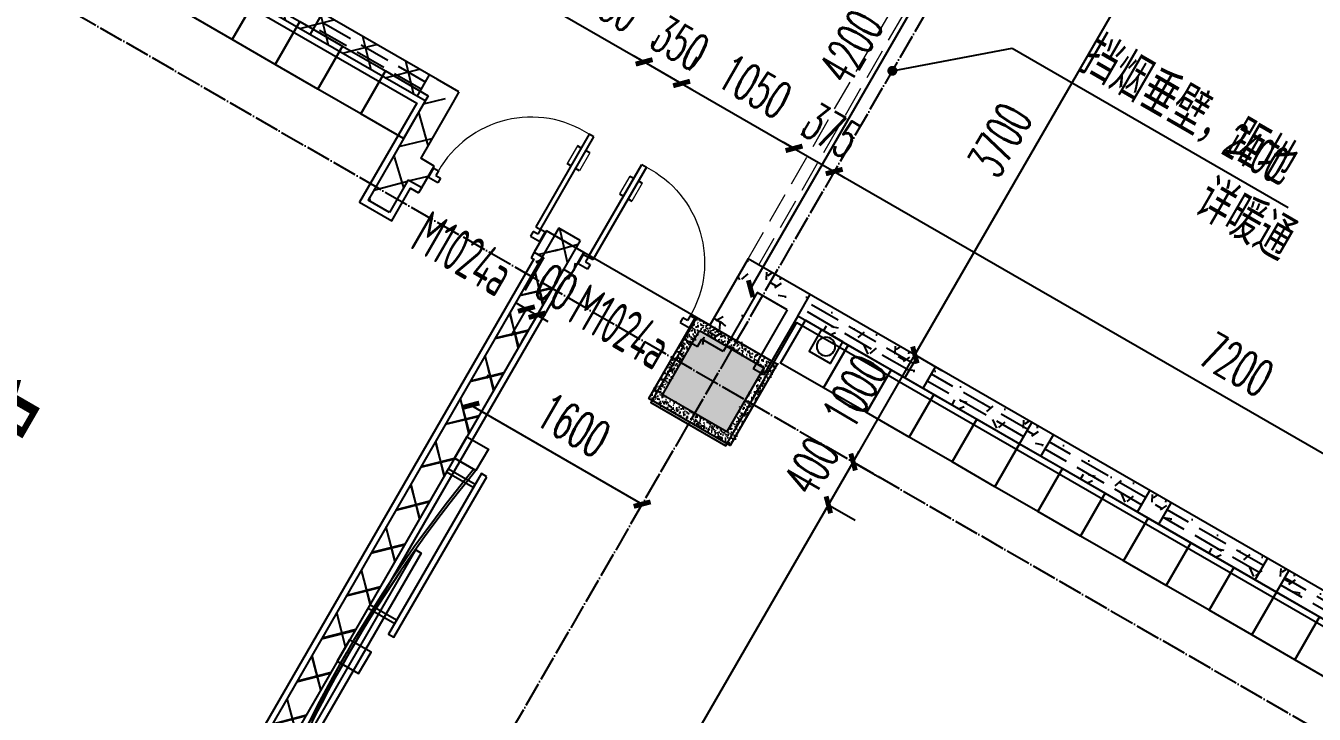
# Model space of a CAD drawing. Header units: millimetres. Extents: x 216654360 to 218309126, y 218099985 to 219647706.
# Drawn here: x 217938932 to 217949352, y 218939301 to 218944872 of the extents above; entities that cross this region are included whole.
import ezdxf

# ---------------------------------------------------------------- set-up
doc = ezdxf.new("R2010")
doc.units = ezdxf.units.MM
doc.header["$LTSCALE"] = 1000
for name, pattern in [('02-博雅楼平面图（V8）$0$DASH', [0.35, 0.25, -0.1]), ('DASH', [0.35, 0.25, -0.1]), ('DOTE', [2.4200000000000004, 2, -0.2, 0.02, -0.2])]:
    doc.linetypes.add(name, pattern=pattern)
doc.layers.add('02-博雅楼平面图（V8）$0$A-FLOR-OVHD', color=173, linetype='02-博雅楼平面图（V8）$0$DASH', lineweight=9)
for name, color, linetype in [('A-ANNO-DIMS', 3, 'Continuous'), ('A-ANNO-DOTE', 1, 'DOTE'), ('A-ANNO-TTLB', 7, 'Continuous'), ('A-ANNO-TXT', 7, 'Continuous'), ('A-COLU-CONC', 2, 'Continuous'), ('A-FLOR', 91, 'Continuous'), ('A-FLOR-SPCL', 245, 'Continuous'), ('A-FURN', 45, 'Continuous'), ('A-WALL', 2, 'Continuous'), ('A-WIND', 161, 'Continuous'), ('DIM_LEAD', 3, 'Continuous'), ('P-RAIN-VPIP', 193, 'Continuous'), ('PUB_HATCH', 8, 'Continuous'), ('PUB_TEXT', 7, 'Continuous'), ('WINDOW', 4, 'Continuous'), ('WINDOW_TEXT', 7, 'Continuous'), ('现状植物', 3, 'Continuous')]:
    doc.layers.add(name, color=color, linetype=linetype)
doc.layers.add('DIM_MODI', color=6, linetype='Continuous', plot=False)
doc.styles.add('_TCH_DIM', font='JZFZ_ENA', dxfattribs={"width": 0.7, "bigfont": 'JZFZ_CNB'})
doc.styles.add('_TCH_DIM_T3', font='SIMPLEX.shx', dxfattribs={"width": 0.5647058823529413, "bigfont": 'GBCBIG.shx'})
doc.styles.add('_TCH_WINDOW', font='GBENOR', dxfattribs={"width": 0.8, "bigfont": 'GBCBIG'})
doc.styles.add('A_DIM', font='SIMPLEX', dxfattribs={"width": 0.7, "bigfont": 'HZ'})
doc.dimstyles.new('_TCH_ARCH&&100', dxfattribs={"dimtxt": 297.5, "dimasz": 100, "dimexe": 250, "dimexo": 300, "dimgap": 126.25, "dimtad": 1, "dimdec": 0, "dimzin": 0, "dimdsep": 46, "dimtxsty": '_TCH_DIM_T3', "dimblk": 'ARCHTICK', "dimcen": 0.09, "dimclrt": 7, "dimazin": 2, "dimtfac": 1, "dimtdec": 0, "dimtix": 1, "dimtmove": 2, "dimatfit": 3, "dimfxl": 100, "dimtolj": 1, "dimtzin": 0, "dimarcsym": 0})
pattern_1 = [(0, (354, -366), (600, 1200), [0, -1200]), (0, (-348, -528), (600, 1200), [0, -1200]), (0, (42, -540), (600, 1200), [0, -1200]), (0, (468, -186), (600, 1200), [0, -1200]), (0, (-30, -600), (600, 1200), [0, -1200]), (0, (588, 570), (600, 1200), [0, -1200]), (0, (222, 474), (600, 1200), [0, -1200]), (0, (413.9999999999999, 324), (600, 1200), [0, -1200]), (0, (-564, 300), (600, 1200), [0, -1200]), (0, (24, 246), (600, 1200), [0, -1200]), (0, (-204, -60), (600, 1200), [0, -1200]), (0, (-192, -509.9999999999999), (600, 1200), [0, -1200]), (0, (258, -558), (600, 1200), [0, -1200]), (0, (588, -30), (600, 1200), [0, -1200]), (0, (-534, -216), (600, 1200), [0, -1200]), (0, (-432, -12), (600, 1200), [0, -1200]), (0, (36, -96), (600, 1200), [0, -1200]), (0, (-132, -270), (600, 1200), [0, -1200]), (0, (-228, 126), (600, 1200), [0, -1200]), (0, (-78, 576), (600, 1200), [0, -1200]), (0, (-486.0000000000001, -468), (600, 1200), [0, -1200]), (0, (174, 330), (600, 1200), [0, -1200]), (0, (-384, 348), (600, 1200), [0, -1200]), (0, (-480, 504), (600, 1200), [0, -1200]), (130.601294, (514.285716, 194.285712), (-2999.999966861969, 3600.000015739533), [52.683108, -22074.222]), (18.4349488, (428.571432, 217.142856), (2999.999988936139, 1199.999991146445), [54.21048, -7535.2558]), (90, (428.571432, 165.714288), (600.0000000000001, 1200), [51.428568, -2348.5713]), (161.565051, (480, 148.571424), (-3000.000015105215, 1199.999910544823), [54.21048, -7535.2558]), (53.1301023, (480, 148.571424), (600.0000011342403, 1199.99999943288), [57.14286, -5942.856999999999]), (135, (525.714288, -462.85704), (-600.0000725322863, 1199.999918790402), [48.48732, -3345.6252]), (45, (457.142856, -462.85704), (599.9999961647541, 1199.999995157935), [48.48732, -3345.6252]), (135, (491.428572, -497.1428400000001), (-600.0000725322863, 1199.999918790402), [48.48732, -3345.6252]), (45, (491.428572, -497.1428400000001), (599.9999961647541, 1199.999995157935), [48.48732, -3345.6252]), (116.565051, (-51.42852, 342.857148), (-0.0001043859734650709, 2399.999934707041), [63.887652, -1277.753]), (180, (-79.99991999999999, 399.999996), (-599.9999999999998, 1200), [68.571432, -1131.4285]), (63.43494880000001, (-177.1428, 342.857148), (5.432290706153253e-06, 2399.999988372672), [63.887652, -1277.753]), (116.565051, (-148.5714, 285.714288), (-0.0001043859734650709, 2399.999934707041), [63.887652, -1277.753]), (0, (-148.5714, 285.714288), (600, 1200), [68.571432, -1131.4285]), (63.43494880000001, (-79.99991999999999, 285.714288), (5.432290706153253e-06, 2399.999988372672), [63.887652, -1277.753]), (107.102728, (399.999996, -62.85708000000001), (-1799.999931184909, 6000.000009680287), [77.72269200000001, -32565.805]), (143.972626, (377.142852, 11.428572), (-11399.99985547618, 8399.999990492668), [77.72269200000001, -16244.04]), (180, (314.285712, 57.14286), (-599.9999999999998, 1200), [74.285712, -1125.7142]), (36.02737329999999, (177.14286, 11.428572), (11399.99991575318, 8399.99990944439), [77.72269200000001, -16244.04]), (71.5650511, (154.285716, -57.14279999999999), (1800.000009240657, 5999.99998966958), [72.280632, -7517.185600000001]), (107.102728, (177.14286, -131.42856), (-1799.999931184909, 6000.000009680287), [77.72269200000001, -32565.805]), (143.972626, (240, -177.1428), (-11399.99985547618, 8399.999990492668), [77.72269200000001, -16244.04]), (0, (240, -177.1428), (600, 1200), [74.285712, -1125.7142]), (36.02737329999999, (314.285712, -177.1428), (11399.99991575318, 8399.99990944439), [77.72269200000001, -16244.04]), (71.5650511, (377.142852, -131.42856), (1800.000009240657, 5999.99998966958), [72.280632, -7517.185600000001]), (150.255118, (411.428568, 497.142852), (-1800.000004260273, 1199.999985130039), [46.07004, -9628.639200000001]), (90, (371.428572, 474.28572), (600.0000000000001, 1200), [45.714288, -2354.2855]), (29.7448813, (371.428572, 474.28572), (1800.000001060037, 1199.999994395642), [46.07004, -9628.639200000001]), (116.565051, (131.428572, -354.28572), (-0.0001043859734650709, 2399.999934707041), [63.887652, -1277.753]), (168.690067, (102.857148, -297.1428), (-5400.000004006199, 1199.999969888218), [58.274508, -12179.371]), (41.18592510000001, (0, -325.7142), (14999.99990911732, 13199.99988457684), [60.743688, -25451.604]), (90, (0, -382.85712), (600.0000000000001, 1200), [57.14286, -2342.857]), (138.814074, (45.714288, -422.85708), (-14999.99973338043, 13200.0000840726), [60.743688, -25451.604]), (16.6992442, (45.714288, -422.85708), (19799.99985103278, 5999.99993715613), [59.6589, -24997.075]), (60.9453959, (102.857148, -405.71424), (599.9999984077513, 1199.99998938541), [58.83217200000001, -24650.679]), (109.983106, (-371.42856, 148.571424), (-3000.000011299861, 8399.999977770043), [66.88400399999998, -28024.39499999999]), (155.556045, (-394.28568, 211.428576), (-7800.000029732115, 3599.999925205931), [69.045972, -28930.263]), (24.4439547, (-519.99996, 211.428576), (7800.000003890955, 3599.999982684802), [69.045972, -28930.263]), (70.01689340000001, (-542.85708, 148.571424), (3000.000009044286, 8399.999979161448), [66.88400399999999, -28024.395]), (109.983106, (-519.99996, 85.71428399999999), (-3000.000011299861, 8399.999977770043), [66.88400399999998, -28024.39499999999]), (160.016893, (-457.14276, 62.85714), (-3000.000001763259, 1199.999945333349), [66.88400399999999, -13978.755]), (19.9831065, (-457.14276, 62.85714), (2999.999983528817, 1199.999998096056), [66.88400399999999, -13978.755]), (70.01689340000001, (-394.28568, 85.71428399999999), (3000.000009044286, 8399.999979161448), [66.88400399999999, -28024.395]), (122.005383, (74.285712, 39.999996), (-600.0000805229399, 1199.999938741572), [53.908464, -11266.868]), (18.4349488, (-5.71428, 68.571432), (2999.999988936139, 1199.999991146445), [54.21048, -7535.2558]), (90, (-5.71428, 17.142852), (600.0000000000001, 1200), [51.428568, -2348.5713]), (161.565051, (45.714288, 0), (-3000.000015105215, 1199.999910544823), [54.21048, -7535.2558]), (54.46232220000002, (45.714288, 0), (4199.999993914518, 5999.999991012131), [49.15614, -20596.423]), (116.565051, (-274.28568, -251.42856), (-0.0001043859734650709, 2399.999934707041), [63.887652, -1277.753]), (180, (-302.85708, -194.28564), (-599.9999999999998, 1200), [62.85714, -1137.1428]), (59.0362434, (-399.99996, -251.42856), (600.000001953063, 1199.999994175555), [66.63945599999998, -13927.644]), (120.963756, (-365.71428, -308.57136), (-600.0000819959288, 1199.999944893199), [66.639456, -13927.644]), (0, (-365.71428, -308.57136), (600, 1200), [62.85714, -1137.1428]), (63.43494880000001, (-302.85708, -308.57136), (5.432290706153253e-06, 2399.999988372672), [63.887652, -1277.753])]
pattern_2 = [(45, (200, 0), (-200.0002033111466, 200.0002033111467), []), (135, (200, 0), (-200.0002033111467, -200.0002033111466), [])]

# ---------------------------------------------------------------- blocks, each defined once
blk = doc.blocks.new('A$C5EDE6A0B')
at = {"layer": 'A-FURN', "color": 251}
for points in [[(0, -400.0000000036089), (0, 0), (400, 0), (399.9999999990687, -400.0000000037398)], [(399.9999999990687, -400.0000000038563), (399.9999999990687, -2.328306436538696e-10), (799.9999999990687, -2.473825588822365e-10), (799.9999999990687, -400.0000000039727)], [(799.9999999990687, -400.0000000039727), (799.9999999990396, -4.656612873077393e-10), (1199.99999999904, -4.802132025361061e-10), (1199.999999999069, -400.0000000042055)], [(1199.999999999069, -400.0000000043219), (1199.999999999069, -6.984919309616089e-10), (1599.999999999069, -7.130438461899757e-10), (1599.99999999904, -400.0000000044092)], [(1599.99999999904, -400.0000000045402), (1599.99999999904, -9.313225746154785e-10), (1999.99999999904, -9.458744898438454e-10), (1999.999999999069, -400.0000000046712)], [(1999.999999999069, -400.0000000046712), (1999.99999999904, -1.178705133497715e-09), (2399.999999999069, -1.178705133497715e-09), (2399.999999998137, -400.000000004904)], [(2399.999999998108, -400.0000000050059), (2399.999999998108, -1.396983861923218e-09), (2799.999999998137, -1.411535777151585e-09), (2799.999999998137, -400.0000000051223)], [(2799.999999998137, -400.0000000052532), (2799.999999998137, -1.644366420805454e-09), (3199.999999998137, -1.658918336033821e-09), (3199.999999998137, -400.0000000053551)], [(3199.999999998137, -400.0000000053551), (3199.999999998108, -1.862645149230957e-09), (3599.999999998137, -1.877197064459324e-09), (3599.999999997206, -400.0000000056025)], [(3599.999999997206, -400.0000000057189), (3599.999999997206, -2.110027708113194e-09), (3999.999999997206, -2.110027708113194e-09), (3999.999999997206, -400.0000000058353)], [(3999.999999997206, -400.0000000058353), (3999.999999997177, -2.342858351767063e-09), (4399.999999997206, -2.342858351767063e-09), (4399.999999997206, -400.0000000060681)], [(4399.999999997206, -400.0000000061846), (4399.999999997206, -2.561137080192566e-09), (4799.999999997206, -2.575688995420933e-09), (4799.999999997206, -400.0000000062864)]]:
    blk.add_lwpolyline(points, close=True, dxfattribs=at)
blk = doc.blocks.new('$DorLib2D$00000009')
for p, q in [((0.4128784780300046, 0.9052619659617922), (0.4128784780300046, 0.08070055595349494)), ((0.4541065485304194, 0.9052619659617922), (0.4128784780300046, 0.9052619659617922)), ((0.4541065485304194, 0.08070055595349494), (0.4541065485304194, 0.9052619659617922)), ((0.4128784780300046, 0.7821568824082695), (0.3780038555081039, 0.7821568824082694)), ((0.4889811710523202, 0.7821568824082694), (0.4541065485304194, 0.7821568824082695)), ((0.4128784780300046, 0.6235084014994399), (0.3780038555081039, 0.6235084014994398)), ((0.4889811710523202, 0.6235084014994398), (0.4541065485304194, 0.6235084014994399)), ((-0.4941390729791224, 0.08070055595349494), (-0.4529110024787076, 0.08070055595349494)), ((-0.4941390729791224, -0.001755585047334795), (-0.4941390729791224, 0.08070055595349494)), ((-0.4529110024787076, 0.08070055595349494), (-0.4529110024787076, 0.03947248545308008)), ((-0.4529110024787076, 0.03947248545308008), (-0.4116829319782927, 0.03947248545308008)), ((-0.4116829319782927, 0.03947248545308008), (-0.4116829319782927, -0.001755585047334795)), ((0.4128784780300046, 0.08070055595349494), (0.4541065485304194, 0.08070055595349494)), ((0.4541065485304194, 0.03947248545308008), (0.4128784780300046, 0.03947248545308008)), ((0.4128784780300046, 0.03947248545308008), (0.4128784780300046, -0.001755585047334795)), ((0.4953346190308343, 0.08070055595349494), (0.4541065485304194, 0.08070055595349494)), ((0.4541065485304194, 0.08070055595349494), (0.4541065485304194, 0.03947248545308008)), ((0.4953346190308343, -0.001755585047334795), (0.4953346190308343, 0.08070055595349494)), ((-0.4941390729791224, -0.001755585047334795), (-0.4941390729791224, -0.001755585047334795)), ((-0.4116829319782927, -0.001755585047334795), (-0.4941390729791224, -0.001755585047334795)), ((0.4128784780300046, -0.001755585047334795), (0.4953346190308343, -0.001755585047334795)), ((0.4953346190308343, -0.001755585047334795), (0.4953346190308343, -0.001755585047334795))]:
    blk.add_line(p, q)
at = {"lineweight": 13}
for p, q in [((0.3780038555081039, 0.7821568824082694), (0.3780038555081039, 0.6235084014994398)), ((0.4889811710523202, 0.7821568824082694), (0.4889811710523202, 0.6235084014994398))]:
    blk.add_line(p, q, dxfattribs=at)
blk.add_arc((0.3716497624938499, 0.08173193500353383), 0.8245614100082972, 87.13397114007623, 180.0716668053313, dxfattribs=at)
blk = doc.blocks.new('67890-')
at = {"layer": 'PUB_HATCH'}
h = blk.add_hatch(dxfattribs=at)
h.set_pattern_fill('加气混凝土', color=256, scale=100, style=0)
h.set_pattern_definition(pattern_1)
h.paths.add_polyline_path([(4939246.550413745, -191135.9127564212), (4939046.550413893, -190935.9127563135), (4939046.550413889, -191555.9127568196), (4939113.217080903, -191655.9127568458), (4939246.550413783, -191655.9127568336)])
h = blk.add_hatch(dxfattribs=at)
h.set_pattern_fill('加气混凝土', color=256, scale=100, style=0)
h.set_pattern_definition(pattern_1)
h.paths.add_polyline_path([(4939576.550412893, -191069.2460897249), (4939576.550412943, -190935.9127563788), (4939046.550413893, -190935.9127563135), (4939246.550413745, -191135.9127564212), (4939526.550412912, -191135.9127564212)])
h = blk.add_hatch(dxfattribs=at)
h.set_pattern_fill('加气混凝土', color=256, scale=100, style=0)
h.set_pattern_definition(pattern_1)
h.paths.add_polyline_path([(4946246.550412989, -191069.2460896131), (4946246.550412943, -190935.9127563792), (4939576.550412943, -190935.9127563788), (4939576.550412892, -191069.246089725), (4939626.550412824, -191135.9127563749), (4946196.550413071, -191135.9127563753)])
h = blk.add_hatch(dxfattribs=at)
h.set_pattern_fill('多孔材料', color=256, scale=100, style=0)
h.set_pattern_definition(pattern_2)
h.paths.add_polyline_path([(4937796.550413036, -191755.9127568843), (4937596.55041304, -191555.9127568196), (4937596.550412925, -198595.9127562081), (4937796.550412925, -198595.9127562097)])
h = blk.add_hatch(dxfattribs=at)
h.set_pattern_fill('加气混凝土', color=256, scale=100, style=0)
h.set_pattern_definition(pattern_1)
h.paths.add_polyline_path([(4937796.550413036, -191755.9127568843), (4937871.550413361, -191755.9127568483), (4937871.550413361, -191555.9127568203), (4937596.55041304, -191555.9127568196)])
h = blk.add_hatch(dxfattribs=at)
h.set_pattern_fill('加气混凝土', color=256, scale=100, style=0)
h.set_pattern_definition(pattern_1)
h.paths.add_polyline_path([(4939046.550413889, -191555.9127568196), (4938921.550413361, -191555.9127568203), (4938921.55041336, -191755.9127568483), (4939046.550415039, -191755.9127568843), (4939113.217080903, -191655.9127568458)])
h = blk.add_hatch(dxfattribs=at)
h.set_pattern_fill('加气混凝土', color=256, scale=100, style=0)
h.set_pattern_definition(pattern_1)
h.paths.add_polyline_path([(4939113.217080903, -191655.9127568458), (4939046.550415039, -191755.9127568843), (4939046.550413783, -191685.9127568336), (4939246.550413783, -191685.9127568336), (4939246.550413783, -191655.9127568336)])
at = {"layer": 'A-FURN', "color": 251}
blk.add_line((4937796.65419766, -193520.049067658), (4937996.654194442, -193520.0885831096), dxfattribs=at)
for points in [[(4937796.65419766, -193520.049067658), (4937796.693713081, -193320.0490717104), (4937996.693709209, -193320.0885871324), (4937996.654193786, -193520.088583109)], [(4938096.654191745, -193520.1083406116), (4938046.65419278, -193520.0984618606), (4938046.357827862, -195020.0984326726), (4938096.357826768, -195020.1083114534)], [(4938046.634435457, -193620.0984597597), (4938046.628508062, -193650.0984591146), (4937796.628512614, -193650.0490647925), (4937796.634439978, -193620.0490654972)], [(4937895.903405503, -194320.0489934004), (4937945.903405503, -194320.0489934004), (4937945.903405503, -196320.0489934004), (4937895.903405503, -196320.0489934004)], [(4938046.377585604, -194920.0984346244), (4938046.383512818, -194890.0984352696), (4937796.383517371, -194890.0490411859), (4937796.377590126, -194920.0490404816)], [(4937796.318770506, -195217.7543741374), (4937796.279255205, -195417.7543700847), (4937996.279251332, -195417.7938853875), (4937996.318766632, -195217.7938894103)]]:
    blk.add_lwpolyline(points, close=True, dxfattribs=at)
for radius, start, end in [(10897.37174121828, 170.4811375720541, 189.4962217498478), (10877.37174121828, 170.463492984633, 189.5138664436423)]:
    blk.add_arc((4948723.703251525, -195322.2080362383), radius, start, end, dxfattribs=at)
at = {"layer": 'A-WALL'}
for p, q in [((4939046.550413893, -190935.9127563135), (4939046.550413889, -191555.9127568196)), ((4939576.550412943, -190935.9127563788), (4939046.550413893, -190935.9127563135)), ((4946246.550412943, -190935.9127563792), (4939576.550412943, -190935.9127563788)), ((4939246.550413745, -191135.9127564212), (4939246.550413783, -191655.9127568336)), ((4939526.550412912, -191135.9127564212), (4939246.550413745, -191135.9127564212)), ((4939526.550412912, -191135.9127564212), (4939526.550412941, -191685.9127568335)), ((4939626.550412824, -191135.9127563749), (4939626.550412941, -191685.9127568336)), ((4946196.550413071, -191135.9127563753), (4939626.550412824, -191135.9127563749)), ((4937596.55041304, -191555.9127568196), (4937596.550412925, -198595.9127562081)), ((4937871.550413361, -191555.9127568203), (4937596.55041304, -191555.9127568196)), ((4937871.550413361, -191755.9127568483), (4937871.550413361, -191555.9127568203)), ((4939046.550413889, -191555.9127568196), (4938921.550413361, -191555.9127568203)), ((4938921.550413361, -191555.9127568203), (4938921.55041336, -191755.9127568483)), ((4939046.550415039, -191755.9127568843), (4939046.550413783, -191685.9127568336)), ((4939246.550413783, -191685.9127568336), (4939046.550413783, -191685.9127568336)), ((4939246.550413783, -191655.9127568336), (4939246.550413783, -191685.9127568336)), ((4939626.550412941, -191685.9127568336), (4939526.550412941, -191685.9127568335)), ((4937796.550413036, -191755.9127568843), (4937796.550412925, -198595.9127562097)), ((4937796.550413036, -191755.9127568843), (4937871.550413361, -191755.9127568483)), ((4938921.55041336, -191755.9127568483), (4939046.550415039, -191755.9127568843))]:
    blk.add_line(p, q, dxfattribs=at)
at = {"layer": 'A-WALL', "color": 6}
for p, q in [((4938921.55041336, -191555.9127561376), (4938921.55041336, -191605.9127561376)), ((4937871.550359415, -191805.9127561399), (4937871.55041336, -191755.9127561376))]:
    blk.add_line(p, q, dxfattribs=at)
for points in [[(4938921.55041336, -191805.9127561376), (4938946.550412941, -191805.9127561376), (4938946.550412941, -192335.9127563439), (4939646.550412941, -192335.9127563439), (4939646.550412941, -191585.9127563439), (4939646.550171295, -191185.9127563788), (4946146.55014109, -191185.9127563788), (4946146.55014109, -192335.9127563439), (4946846.550412941, -192335.9127563439), (4946846.550412941, -191585.9127563439)], [(4937871.550359415, -191805.9127561399), (4937846.550251092, -191805.9127291672), (4937846.542795889, -198545.9127562103), (4938946.55041294, -198545.9127562103), (4938946.55041294, -198135.8541625923), (4939646.550412941, -198135.8541625923), (4939646.550412934, -198595.9127563583)]]:
    blk.add_lwpolyline(points, dxfattribs=at)
at = {"layer": 'A-WIND', "linetype": 'DASH'}
for p, q in [((4939626.550412944, -191135.9127563788), (4939626.550412944, -190935.9127563788)), ((4940626.550412944, -191002.5794230455), (4939626.550412944, -191002.5794230454)), ((4940626.550412944, -191135.9127563788), (4940626.550412944, -190935.9127563788)), ((4940796.550141091, -191135.9127563788, 1500), (4940796.550141091, -190935.9127563788, 1500)), ((4941696.550141091, -191002.5794230456, 1500), (4940796.550141091, -191002.5794230455, 1500)), ((4941696.550141091, -191135.9127563789, 1500), (4941696.550141091, -190935.9127563789, 1500)), ((4941896.550412909, -191135.9127563789), (4941896.550412909, -190935.9127563789)), ((4942796.550412909, -191002.5794230456), (4941896.550412909, -191002.5794230456)), ((4942796.550412909, -191135.912756379), (4942796.550412909, -190935.912756379)), ((4942996.550141187, -191135.912756379, 1500), (4942996.550141187, -190935.912756379, 1500)), ((4943896.550141187, -191002.5794230457, 1500), (4942996.550141187, -191002.5794230456, 1500)), ((4943896.550141187, -191135.912756379, 1500), (4943896.550141187, -190935.912756379, 1500)), ((4944096.550141091, -191135.912756379), (4944096.550141091, -190935.912756379)), ((4944996.550141091, -191002.5794230457), (4944096.550141091, -191002.5794230457)), ((4940626.550412944, -191069.2460897122), (4939626.550412944, -191069.2460897121)), ((4941696.550141091, -191069.2460897123, 1500), (4940796.550141091, -191069.2460897122, 1500)), ((4942796.550412909, -191069.2460897123), (4941896.550412909, -191069.2460897123)), ((4943896.550141187, -191069.2460897124, 1500), (4942996.550141187, -191069.2460897123, 1500)), ((4944996.550141091, -191069.2460897124), (4944096.550141091, -191069.2460897124))]:
    blk.add_line(p, q, dxfattribs=at)
at = {"layer": 'WINDOW'}
blk.add_line((4938921.550413353, -191555.9127568336), (4937871.550413353, -191555.9127568336), dxfattribs=at)
at = {"linetype": 'Continuous', "rotation": 180}
for p in [(4944496.550413059, -191535.9127551657), (4946096.550412873, -191535.9127551655)]:
    blk.add_blockref('A$C5EDE6A0B', p, dxfattribs=at)
at = {"layer": 'WINDOW'}
ref = blk.add_blockref('$DorLib2D$00000009', (4938396.550413353, -191655.9127568336), dxfattribs=dict(at, xscale=1050, yscale=-1050, zscale=200, rotation=180))
ref.add_attrib('A', 'M1024a', (4938020.883746687, -192102.5798565255), dxfattribs={"layer": 'WINDOW_TEXT', "height": 350, "style": '_TCH_WINDOW', "width": 0.6400000000000001})
blk = doc.blocks.new('erhyu')
at = {"layer": 'PUB_HATCH'}
h = blk.add_hatch(dxfattribs=at)
h.set_pattern_fill('多孔材料', color=256, scale=100, style=0)
h.set_pattern_definition(pattern_2)
h.paths.add_polyline_path([(4946063.217079561, -191035.5933836226), (4945996.55041303, -190935.5933836129), (4940046.550412101, -190935.5933836256), (4940046.55041215, -191095.5933835957), (4940096.550412068, -191135.5933836288), (4945996.550412822, -191135.5933836291)])
h = blk.add_hatch(dxfattribs=at)
h.set_pattern_fill('多孔材料', color=256, scale=100, style=0)
h.set_pattern_definition(pattern_2)
h.paths.add_polyline_path([(4946063.217079561, -191035.5933836226), (4945996.550412822, -191135.5933836291), (4945996.550412834, -191655.9127568558), (4946129.883746098, -191655.9127568434), (4946196.550412802, -191555.9127568016), (4946196.550412833, -191035.5933836258)])
h = blk.add_hatch(dxfattribs=at)
h.set_pattern_fill('多孔材料', color=256, scale=100, style=0)
h.set_pattern_definition(pattern_2)
h.paths.add_polyline_path([(4947446.550412925, -191485.9126465606), (4947446.550336466, -191555.9127568017), (4947513.216893197, -191655.9127934136), (4947646.550226416, -191655.9128665663), (4947646.550412925, -191485.9128659824)])
h = blk.add_hatch(dxfattribs=at)
h.set_pattern_fill('多孔材料', color=256, scale=100, style=0)
h.set_pattern_definition(pattern_2)
h.paths.add_polyline_path([(4946196.550412658, -191755.9127568729), (4946321.550412903, -191755.912756828), (4946321.550412903, -191555.9127568741), (4946196.550412802, -191555.9127568016), (4946129.883746098, -191655.9127568435)])
h = blk.add_hatch(dxfattribs=at)
h.set_pattern_fill('多孔材料', color=256, scale=100, style=0)
h.set_pattern_definition(pattern_2)
h.paths.add_polyline_path([(4947446.550336466, -191555.9127568017), (4947371.550412903, -191555.9127568741), (4947371.550412903, -191755.912756828), (4947446.55011671, -191755.9127568729), (4947513.216893197, -191655.9127934137)])
h = blk.add_hatch(dxfattribs=at)
h.set_pattern_fill('多孔材料', color=256, scale=100, style=0)
h.set_pattern_definition(pattern_2)
h.paths.add_polyline_path([(4946129.883746098, -191655.9127568434), (4945996.550412834, -191655.9127568556), (4945996.550412834, -192060.9127563676), (4946196.550412834, -192060.9127563676), (4946196.550412658, -191755.9127568729)])
h = blk.add_hatch(dxfattribs=at)
h.set_pattern_fill('多孔材料', color=256, scale=100, style=0)
h.set_pattern_definition(pattern_2)
h.paths.add_polyline_path([(4947513.216893197, -191655.9127934136), (4947446.55011671, -191755.9127568729), (4947446.542612337, -198596.0312852499), (4947646.542612337, -198596.031504672), (4947646.550226416, -191655.9128665665)])
at = {"layer": 'A-WALL'}
for p, q in [((4945996.55041303, -190935.5933836129), (4940046.550412101, -190935.5933836256)), ((4945996.550412833, -190935.9127564223), (4945996.55041303, -190935.5933836129)), ((4946196.550412833, -190935.9127564223), (4945996.550412833, -190935.9127564223)), ((4946196.550412833, -190935.9127564223), (4946196.550412833, -191035.5933836258)), ((4946196.550412833, -191035.5933836258), (4946196.550412802, -191555.9127568016)), ((4945996.550412822, -191135.5933836291), (4940096.550412068, -191135.5933836288)), ((4945996.550412822, -191135.5933836291), (4945996.550412834, -191655.9127568558)), ((4947446.550412925, -191485.9126465606), (4947446.550336466, -191555.9127568017)), ((4947646.550412925, -191485.9128659824), (4947446.550412925, -191485.9126465606)), ((4947646.550412925, -191485.9128659824), (4947646.550226416, -191655.9128665663)), ((4946321.550412903, -191555.9127568741), (4946196.550412802, -191555.9127568016)), ((4946321.550412903, -191755.912756828), (4946321.550412903, -191555.9127568741)), ((4947446.550336466, -191555.9127568017), (4947371.550412903, -191555.9127568741)), ((4947371.550412903, -191555.9127568741), (4947371.550412903, -191755.912756828)), ((4945996.550412834, -191655.9127568556), (4945996.550412834, -192060.9127563676)), ((4947646.550226416, -191655.9128665665), (4947646.542612337, -198596.031504672)), ((4946196.550412658, -191755.9127568729), (4946321.550412903, -191755.912756828)), ((4946196.550412658, -191755.9127568729), (4946196.550412834, -192060.9127563676)), ((4947371.550412903, -191755.912756828), (4947446.55011671, -191755.9127568729)), ((4947446.55011671, -191755.9127568729), (4947446.542612337, -198596.0312852499)), ((4946196.550412834, -192060.9127563676), (4945996.550412834, -192060.9127563676))]:
    blk.add_line(p, q, dxfattribs=at)
at = {"layer": 'A-WALL', "color": 6}
for p, q in [((4946321.55041293, -191755.9127568688), (4946321.55041293, -191805.9127569935)), ((4947371.550412909, -191755.9127569979), (4947371.550358964, -191805.9127571225))]:
    blk.add_line(p, q, dxfattribs=at)
for points in [[(4940146.550412119, -191185.5933836231), (4940146.550412619, -191185.5933836231), (4940146.550412619, -191185.5933836251), (4945946.55041282, -191185.5933836277), (4945946.550412821, -192110.9127563678), (4946246.550412839, -192110.9127563676), (4946246.550412789, -191805.912756997), (4946321.550412968, -191805.912756997)], [(4947371.550358985, -191805.9127569969), (4947396.550251088, -191805.9127839694), (4947396.542795748, -198546.0313949597), (4946246.550412927, -198546.0313949608)]]:
    blk.add_lwpolyline(points, dxfattribs=at)
at = {"layer": 'A-WIND', "linetype": 'DASH'}
for p, q in [((4944921.550412928, -191135.5933836258, 1500), (4944921.550412928, -190935.5933836258, 1500)), ((4945921.550412928, -191002.2600502925, 1500), (4944921.550412928, -191002.2600502924, 1500)), ((4945921.550412928, -191135.5933836258, 1500), (4945921.550412928, -190935.5933836258, 1500)), ((4945921.550412928, -191068.9267169592, 1500), (4944921.550412928, -191068.9267169591, 1500))]:
    blk.add_line(p, q, dxfattribs=at)
at = {"linetype": 'Continuous', "rotation": 180}
for p in [(4945596.550412833, -191485.9127568838), (4945996.550412833, -191485.9127568838)]:
    blk.add_blockref('A$C5EDE6A0B', p, dxfattribs=at)
at = {"layer": 'WINDOW'}
ref = blk.add_blockref('$DorLib2D$00000009', (4946846.550412943, -191655.9127568556), dxfattribs=dict(at, xscale=-1050, yscale=-1050, zscale=200, rotation=180))
ref.add_attrib('A', 'M1024a', (4946470.883746278, -192226.3403879295), dxfattribs={"layer": 'WINDOW_TEXT', "height": 350, "style": '_TCH_WINDOW', "width": 0.6400000000000001})
at = {"layer": 'A-ANNO-TXT', "linetype": 'Continuous', "style": 'A_DIM', "width": 0.7}
blk.add_text('办公培训用房', height=1000, dxfattribs=at).set_placement((4940626.177075195, -195830.9127529929))
blk = doc.blocks.new('123attt')
h = blk.add_hatch(color=2)
h.dxf.hatch_style = 1
h.paths.add_polyline_path([(6528856.650242668, 260781.6907820057), (6529456.650242668, 260781.6907820057), (6529456.650242668, 260181.6907820409), (6528856.650242668, 260181.6907820409)])
at = {"layer": 'A-WALL'}
blk.add_lwpolyline([(6528856.650242668, 260781.6907820057), (6529456.650242668, 260781.6907820057), (6529456.650242668, 260181.6907820409), (6528856.650242668, 260181.6907820409)], close=True, dxfattribs=at)
blk = doc.blocks.new('2929sk')
at = {"layer": 'A-COLU-CONC'}
h = blk.add_hatch(dxfattribs=at)
h.set_pattern_fill('混凝土', scale=10, angle=90)
h.set_pattern_definition([(140, (6502386.07597335, 175688.3338082992), (6.275213498259515, 71.72601826007535), [7.5, -82.5]), (85, (6502386.07597335, 175688.3338082992), (-75.21921337000119, -13.8751333613), [6, -66]), (190.4514, (6502386.59890735, 175694.3109762992), (-68.94395420609534, 57.85093817140216), [6.374018999999989, -70.11421119999981]), (136.1842, (6502366.07597335, 175688.3338082992), (16.55190143290181, 106.7241048625644), [11.24999999999998, -123.7499999999998]), (186.6356, (6502367.45530405, 175697.2274827992), (-97.41178709004417, 93.46627055487033), [9.56102879999995, -105.1712999999996]), (81.18420000000006, (6502366.07597335, 175688.3338082992), (-97.41186009253246, 93.46619451336272), [9, -99]), (111, (6502371.07597335, 175698.3338082992), (40.26188906653389, 59.69070521184616), [7.499999999999988, -82.49999999999982]), (55.99999999999998, (6502371.07597335, 175698.3338082992), (-72.5150045046853, 24.33153319215818), [6, -66]), (161.4514, (6502374.431133949, 175703.3080315992), (-32.25304967099523, 84.02226285814899), [6.374018999999988, -70.1142111999998]), (127.5, (6502386.07597335, 175688.3338082992), (-33.28938538313115, 1.215985531729069), [0, -65.19999999999999, 0, -67, 0, -66.25]), (97.49999999999993, (6502386.07597335, 175688.3338082992), (-39.44117118823602, 26.30695374421486), [0, -38.2, 0, -63.7, 0, -25.25]), (57.49999999999999, (6502386.07597335, 175666.0338082992), (2.255487173437979, 53.3822436172409), [0, -25, 0, -78, 0, -103.5]), (47.5, (6502386.07597335, 175656.0338082992), (-10.01049823323177, 58.31861693423862), [0, -32.49999999999989, 0, -51.79999999999989, 0, -73.49999999999979])])
h.paths.add_polyline_path([(-40488.41502098367, -86952.76195850916), (-40108.41111469176, -86952.76195850916), (-40108.41111469176, -86872.76195850916), (-40408.41502098367, -86872.76195850916), (-40408.41502098367, -86572.76195832115), (-40488.41502098367, -86572.76195832115)])
h.paths.add_polyline_path([(-40108.41111469176, -86952.76195850916), (-39728.41111472622, -86952.76195850916), (-39728.41111472622, -86572.76195832115), (-39808.41111472622, -86572.76195832115), (-39808.41111472622, -86872.76195850916), (-40108.41111469176, -86872.76195850916)])
h.paths.add_polyline_path([(-39808.41111472622, -86572.76195832115), (-39728.41111472622, -86572.76195832115), (-39728.41111472622, -86192.76195850817), (-40108.41111469176, -86192.76195850817), (-40108.41111469176, -86272.76195850817), (-39808.41111472622, -86272.76195850817)])
h.paths.add_polyline_path([(-40488.41502098367, -86572.76195832115), (-40408.41502098367, -86572.76195832115), (-40408.41502098367, -86272.76195850817), (-40108.41111469176, -86272.76195850817), (-40108.41111469176, -86192.76195850817), (-40488.41502098367, -86192.76195850817)])
at = {"layer": 'A-ANNO-DOTE', "ltscale": 0.1}
for p, q in [((-40108.41759934928, -98506.28522877552), (-40108.41759934928, -79972.7619583212)), ((-16719.25256192591, -86572.76195832115), (-75808.41759934928, -86572.76195832127))]:
    blk.add_line(p, q, dxfattribs=at)
at = {"layer": 'A-COLU-CONC', "color": 7}
for points in [[(-39728.41111472622, -86952.76195850916), (-40488.41502098367, -86952.76195850916), (-40488.41502098367, -86192.76195850817), (-39728.41111472622, -86192.76195850817)], [(-39808.41111472622, -86872.76195850916), (-40408.41502098367, -86872.76195850916), (-40408.41502098367, -86272.76195850817), (-39808.41111472622, -86272.76195850817)]]:
    blk.add_lwpolyline(points, close=True, dxfattribs=at)
at = {"layer": 'A-WALL', "color": 6, "rotation": 180}
blk.add_blockref('123attt', (6489048.239127941, 173908.9288235325), dxfattribs=at)
blk = doc.blocks.new('A$C31C83305')
at = {"layer": 'DIM_MODI'}
blk.add_lwpolyline([(100, 100), (100, -100), (-100, -100), (-100, 100)], close=True, dxfattribs=at)
at = {"layer": 'P-RAIN-VPIP'}
blk.add_circle((0, 4.592425496802574e-15), 75, dxfattribs=at)
blk = doc.blocks.new('p0422')
at = {"layer": 'A-ANNO-TTLB', "xscale": -1, "rotation": 180}
blk.add_blockref('A$C31C83305', (6087595.864020031, 34092.05235784165), dxfattribs=at)
blk = doc.blocks.new('_ArchTick')
at = {"color": 0, "linetype": 'ByBlock', "const_width": 0.4}
blk.add_lwpolyline([(-0.5, -0.5), (0.5, 0.5)], dxfattribs=at)
blk = doc.blocks.new('*D600')
at = {"layer": 'A-ANNO-DIMS', "color": 0, "lineweight": -2, "transparency": 16777216}
for p, q in [((6079745.849351643, 27031.68156121266), (6079745.850527418, 28095.41565952147)), ((6084320.911277239, 27031.67650426734), (6084320.912453014, 28095.41060257616)), ((6079745.850251086, 27845.41565952163), (6084320.912176683, 27845.41060257631))]:
    blk.add_line(p, q, dxfattribs=at)
at = {"layer": 'Defpoints', "color": 0, "transparency": 16777216}
for p in [(6084320.912176683, 27845.41060257631), (6079745.849020044, 26731.68156121284), (6084320.910945641, 26731.67650426753)]:
    blk.add_point(p, dxfattribs=at)
at = {"layer": 'A-ANNO-DIMS', "color": 0, "lineweight": -2, "transparency": 16777216, "xscale": 100, "yscale": 100, "zscale": 100}
for p, rotation in [((6079745.850251086, 27845.41565952163), 179.9999366693548), ((6084320.912176683, 27845.41060257631), 359.9999366693548)]:
    blk.add_blockref('_ArchTick', p, dxfattribs=dict(at, rotation=rotation))
at = {"layer": 'A-ANNO-DIMS', "color": 7, "transparency": 16777216, "insert": (6082033.38151785, 28120.4131310488), "char_height": 297.5, "attachment_point": 5, "rotation": 359.9999366693548, "style": '_TCH_DIM_T3'}
blk.add_mtext('\\A1;4575', dxfattribs=at)
blk = doc.blocks.new('*D305')
at = {"layer": 'A-ANNO-DIMS', "color": 0, "lineweight": -2, "transparency": 16777216}
for p, q in [((6088253.155443171, 34391.64101949951), (6088253.155443171, 38091.64101952986)), ((6088269.655579047, 38091.64101952986), (6088503.155443171, 38091.64101952986)), ((6088269.655579047, 34391.64101949951), (6088503.155443171, 34391.64101949951))]:
    blk.add_line(p, q, dxfattribs=at)
at = {"layer": 'Defpoints', "color": 0, "transparency": 16777216}
for p in [(6087969.655579047, 38091.64101952986), (6088253.155443171, 38091.64101952986), (6087969.655579047, 34391.64101949951)]:
    blk.add_point(p, dxfattribs=at)
at = {"layer": 'A-ANNO-DIMS', "color": 0, "lineweight": -2, "transparency": 16777216, "xscale": 100, "yscale": 100, "zscale": 100}
for p, rotation in [((6088253.155443171, 38091.64101952986), 90), ((6088253.155443171, 34391.64101949951), 270)]:
    blk.add_blockref('_ArchTick', p, dxfattribs=dict(at, rotation=rotation))
at = {"layer": 'A-ANNO-DIMS', "color": 7, "transparency": 16777216, "insert": (6087978.155443171, 36241.64101951567), "char_height": 297.5, "attachment_point": 5, "rotation": 90, "style": '_TCH_DIM_T3'}
blk.add_mtext('\\A1;3700', dxfattribs=at)
blk = doc.blocks.new('*D306')
at = {"layer": 'A-ANNO-DIMS', "color": 0, "lineweight": -2, "transparency": 16777216}
for p, q in [((6088253.155443171, 33391.64101953135), (6088253.155443171, 34391.64101949951)), ((6088269.655579047, 34391.64101949951), (6088503.155443171, 34391.64101949951)), ((6088269.655579047, 33391.64101953135), (6088503.155443171, 33391.64101953135))]:
    blk.add_line(p, q, dxfattribs=at)
at = {"layer": 'Defpoints', "color": 0, "transparency": 16777216}
for p in [(6087969.655579047, 34391.64101949951), (6088253.155443171, 34391.64101949951), (6087969.655579047, 33391.64101953135)]:
    blk.add_point(p, dxfattribs=at)
at = {"layer": 'A-ANNO-DIMS', "color": 0, "lineweight": -2, "transparency": 16777216, "xscale": 100, "yscale": 100, "zscale": 100}
for p, rotation in [((6088253.155443171, 34391.64101949951), 90), ((6088253.155443171, 33391.64101953135), 270)]:
    blk.add_blockref('_ArchTick', p, dxfattribs=dict(at, rotation=rotation))
at = {"layer": 'A-ANNO-DIMS', "color": 7, "transparency": 16777216, "insert": (6087978.155443171, 33891.64101951641), "char_height": 297.5, "attachment_point": 5, "rotation": 90, "style": '_TCH_DIM_T3'}
blk.add_mtext('\\A1;1000', dxfattribs=at)
blk = doc.blocks.new('*D307')
at = {"layer": 'A-ANNO-DIMS', "color": 0, "lineweight": -2, "transparency": 16777216}
for p, q in [((6088253.155443171, 33391.64101953135), (6088253.155443171, 33491.64101953135)), ((6088253.155443171, 32991.64101953307), (6088253.155443171, 33391.64101953135)), ((6088269.655579047, 33391.64101953135), (6088503.155443171, 33391.64101953135)), ((6088253.155443171, 32991.64101953307), (6088253.155443171, 32891.64101953307)), ((6088269.655579047, 32991.64101953307), (6088503.155443171, 32991.64101953307))]:
    blk.add_line(p, q, dxfattribs=at)
at = {"layer": 'Defpoints', "color": 0, "transparency": 16777216}
for p in [(6087969.655579047, 33391.64101953135), (6088253.155443171, 33391.64101953135), (6087969.655579047, 32991.64101953307)]:
    blk.add_point(p, dxfattribs=at)
at = {"layer": 'A-ANNO-DIMS', "color": 0, "lineweight": -2, "transparency": 16777216, "xscale": 100, "yscale": 100, "zscale": 100}
for p, rotation in [((6088253.155443171, 33391.64101953135), 270), ((6088253.155443171, 32991.64101953307), 90)]:
    blk.add_blockref('_ArchTick', p, dxfattribs=dict(at, rotation=rotation))
at = {"layer": 'A-ANNO-DIMS', "color": 7, "transparency": 16777216, "insert": (6087978.155443171, 33191.64101953319), "char_height": 297.5, "attachment_point": 5, "rotation": 90, "style": '_TCH_DIM_T3'}
blk.add_mtext('\\A1;400', dxfattribs=at)
blk = doc.blocks.new('*D308')
at = {"layer": 'A-ANNO-DIMS', "color": 0, "lineweight": -2, "transparency": 16777216}
for p, q in [((6088253.155443171, 27191.6996132847), (6088253.155443171, 32991.64101953307)), ((6088269.655579047, 32991.64101953307), (6088503.155443171, 32991.64101953307)), ((6088269.655579047, 27191.6996132847), (6088503.155443171, 27191.6996132847))]:
    blk.add_line(p, q, dxfattribs=at)
at = {"layer": 'Defpoints', "color": 0, "transparency": 16777216}
for p in [(6087969.655579047, 32991.64101953307), (6088253.155443171, 32991.64101953307), (6087969.655579047, 27191.6996132847)]:
    blk.add_point(p, dxfattribs=at)
at = {"layer": 'A-ANNO-DIMS', "color": 0, "lineweight": -2, "transparency": 16777216, "xscale": 100, "yscale": 100, "zscale": 100}
for p, rotation in [((6088253.155443171, 32991.64101953307), 90), ((6088253.155443171, 27191.6996132847), 270)]:
    blk.add_blockref('_ArchTick', p, dxfattribs=dict(at, rotation=rotation))
at = {"layer": 'A-ANNO-DIMS', "color": 7, "transparency": 16777216, "insert": (6087978.155443171, 30091.67031640987), "char_height": 297.5, "attachment_point": 5, "rotation": 90, "style": '_TCH_DIM_T3'}
blk.add_mtext('\\A1;5800', dxfattribs=at)
blk = doc.blocks.new('*D319')
at = {"layer": 'A-ANNO-DIMS', "color": 0, "lineweight": -2, "transparency": 16777216}
for p, q in [((6084120.844556886, 35474.14101954784), (6084120.844556886, 35601)), ((6085170.844556847, 35474.14101954784), (6085170.844556847, 35601)), ((6084120.844556886, 35351), (6085170.844556847, 35351))]:
    blk.add_line(p, q, dxfattribs=at)
at = {"layer": 'Defpoints', "color": 0, "transparency": 16777216}
for p in [(6085170.844556847, 35351), (6084120.844556886, 35174.14101954784), (6085170.844556847, 35174.14101954784)]:
    blk.add_point(p, dxfattribs=at)
at = {"layer": 'A-ANNO-DIMS', "color": 0, "lineweight": -2, "transparency": 16777216, "xscale": 100, "yscale": 100, "zscale": 100, "rotation": 180}
blk.add_blockref('_ArchTick', (6084120.844556886, 35351), dxfattribs=at)
at = {"layer": 'A-ANNO-DIMS', "color": 0, "lineweight": -2, "transparency": 16777216, "xscale": 100, "yscale": 100, "zscale": 100}
blk.add_blockref('_ArchTick', (6085170.844556847, 35351), dxfattribs=at)
at = {"layer": 'A-ANNO-DIMS', "color": 7, "transparency": 16777216, "insert": (6084645.844556866, 35626), "char_height": 297.5, "attachment_point": 5, "style": '_TCH_DIM_T3'}
blk.add_mtext('\\A1;1050', dxfattribs=at)
blk = doc.blocks.new('*D320')
at = {"layer": 'A-ANNO-DIMS', "color": 0, "lineweight": -2, "transparency": 16777216}
for p, q in [((6085170.844556847, 35474.14101954784), (6085170.844556847, 35601)), ((6085520.844557267, 35474.14101954784), (6085520.844557267, 35601)), ((6085170.844556847, 35351), (6085070.844556847, 35351)), ((6085170.844556847, 35351), (6085520.844557267, 35351)), ((6085520.844557267, 35351), (6085620.844557267, 35351))]:
    blk.add_line(p, q, dxfattribs=at)
at = {"layer": 'Defpoints', "color": 0, "transparency": 16777216}
for p in [(6085520.844557267, 35351), (6085170.844556847, 35174.14101954784), (6085520.844557267, 35174.14101954784)]:
    blk.add_point(p, dxfattribs=at)
at = {"layer": 'A-ANNO-DIMS', "color": 0, "lineweight": -2, "transparency": 16777216, "xscale": 100, "yscale": 100, "zscale": 100}
blk.add_blockref('_ArchTick', (6085170.844556847, 35351), dxfattribs=at)
at = {"layer": 'A-ANNO-DIMS', "color": 0, "lineweight": -2, "transparency": 16777216, "xscale": 100, "yscale": 100, "zscale": 100, "rotation": 180}
blk.add_blockref('_ArchTick', (6085520.844557267, 35351), dxfattribs=at)
at = {"layer": 'A-ANNO-DIMS', "color": 7, "transparency": 16777216, "insert": (6085345.844557056, 35626), "char_height": 297.5, "attachment_point": 5, "style": '_TCH_DIM_T3'}
blk.add_mtext('\\A1;350', dxfattribs=at)
blk = doc.blocks.new('*D321')
at = {"layer": 'A-ANNO-DIMS', "color": 0, "lineweight": -2, "transparency": 16777216}
for p, q in [((6085520.844557267, 35474.14101954784), (6085520.844557267, 35601)), ((6086570.844557266, 35474.14101954784), (6086570.844557266, 35601)), ((6085520.844557267, 35351), (6086570.844557266, 35351))]:
    blk.add_line(p, q, dxfattribs=at)
at = {"layer": 'Defpoints', "color": 0, "transparency": 16777216}
for p in [(6086570.844557266, 35351), (6085520.844557267, 35174.14101954784), (6086570.844557266, 35174.14101954784)]:
    blk.add_point(p, dxfattribs=at)
at = {"layer": 'A-ANNO-DIMS', "color": 0, "lineweight": -2, "transparency": 16777216, "xscale": 100, "yscale": 100, "zscale": 100, "rotation": 180}
blk.add_blockref('_ArchTick', (6085520.844557267, 35351), dxfattribs=at)
at = {"layer": 'A-ANNO-DIMS', "color": 0, "lineweight": -2, "transparency": 16777216, "xscale": 100, "yscale": 100, "zscale": 100}
blk.add_blockref('_ArchTick', (6086570.844557266, 35351), dxfattribs=at)
at = {"layer": 'A-ANNO-DIMS', "color": 7, "transparency": 16777216, "insert": (6086045.844557267, 35626), "char_height": 297.5, "attachment_point": 5, "style": '_TCH_DIM_T3'}
blk.add_mtext('\\A1;1050', dxfattribs=at)
blk = doc.blocks.new('*D322')
at = {"layer": 'A-ANNO-DIMS', "color": 0, "lineweight": -2, "transparency": 16777216}
for p, q in [((6086570.844557266, 35474.14101954784), (6086570.844557266, 35601)), ((6086945.844556829, 35474.14101954784), (6086945.844556829, 35601)), ((6086570.844557266, 35351), (6086470.844557266, 35351)), ((6086570.844557266, 35351), (6086945.844556829, 35351)), ((6086945.844556829, 35351), (6087045.844556829, 35351))]:
    blk.add_line(p, q, dxfattribs=at)
at = {"layer": 'Defpoints', "color": 0, "transparency": 16777216}
for p in [(6086945.844556829, 35351), (6086570.844557266, 35174.14101954784), (6086945.844556829, 35174.14101954784)]:
    blk.add_point(p, dxfattribs=at)
at = {"layer": 'A-ANNO-DIMS', "color": 0, "lineweight": -2, "transparency": 16777216, "xscale": 100, "yscale": 100, "zscale": 100}
blk.add_blockref('_ArchTick', (6086570.844557266, 35351), dxfattribs=at)
at = {"layer": 'A-ANNO-DIMS', "color": 0, "lineweight": -2, "transparency": 16777216, "xscale": 100, "yscale": 100, "zscale": 100, "rotation": 180}
blk.add_blockref('_ArchTick', (6086945.844556829, 35351), dxfattribs=at)
at = {"layer": 'A-ANNO-DIMS', "color": 7, "transparency": 16777216, "insert": (6086758.344557047, 35626), "char_height": 297.5, "attachment_point": 5, "style": '_TCH_DIM_T3'}
blk.add_mtext('\\A1;375', dxfattribs=at)
blk = doc.blocks.new('*D323')
at = {"layer": 'A-ANNO-DIMS', "color": 0, "lineweight": -2, "transparency": 16777216}
for p, q in [((6086945.844556829, 35474.14101954784), (6086945.844556829, 35601)), ((6094145.844556829, 35474.14101954783), (6094145.844556829, 35601)), ((6086945.844556829, 35351), (6094145.844556829, 35351))]:
    blk.add_line(p, q, dxfattribs=at)
at = {"layer": 'Defpoints', "color": 0, "transparency": 16777216}
for p in [(6094145.844556829, 35351), (6086945.844556829, 35174.14101954784), (6094145.844556829, 35174.14101954783)]:
    blk.add_point(p, dxfattribs=at)
at = {"layer": 'A-ANNO-DIMS', "color": 0, "lineweight": -2, "transparency": 16777216, "xscale": 100, "yscale": 100, "zscale": 100, "rotation": 180}
blk.add_blockref('_ArchTick', (6086945.844556829, 35351), dxfattribs=at)
at = {"layer": 'A-ANNO-DIMS', "color": 0, "lineweight": -2, "transparency": 16777216, "xscale": 100, "yscale": 100, "zscale": 100}
blk.add_blockref('_ArchTick', (6094145.844556829, 35351), dxfattribs=at)
at = {"layer": 'A-ANNO-DIMS', "color": 7, "transparency": 16777216, "insert": (6090545.844556829, 35626), "char_height": 297.5, "attachment_point": 5, "style": '_TCH_DIM_T3'}
blk.add_mtext('\\A1;7200', dxfattribs=at)
blk = doc.blocks.new('*D530')
at = {"layer": 'A-ANNO-DIMS', "color": 0, "lineweight": -2, "transparency": 16777216}
for p, q in [((6085345.844556291, 33142.85558485001), (6085245.844556291, 33142.85558485001)), ((6085345.844556291, 33147.20036841696), (6085345.844556291, 32892.85558485001)), ((6085345.844556291, 33142.85558485001), (6085445.844556317, 33142.85558485001)), ((6085445.844556317, 33147.20036841696), (6085445.844556317, 32892.85558485001)), ((6085445.844556317, 33142.85558485001), (6085545.844556317, 33142.85558485001))]:
    blk.add_line(p, q, dxfattribs=at)
at = {"layer": 'Defpoints', "color": 0, "transparency": 16777216}
for p in [(6085345.844556291, 33447.20036841696), (6085445.844556317, 33447.20036841696), (6085445.844556317, 33142.85558485001)]:
    blk.add_point(p, dxfattribs=at)
at = {"layer": 'A-ANNO-DIMS', "color": 0, "lineweight": -2, "transparency": 16777216, "xscale": 100, "yscale": 100, "zscale": 100}
blk.add_blockref('_ArchTick', (6085345.844556291, 33142.85558485001), dxfattribs=at)
at = {"layer": 'A-ANNO-DIMS', "color": 0, "lineweight": -2, "transparency": 16777216, "xscale": 100, "yscale": 100, "zscale": 100, "rotation": 180}
blk.add_blockref('_ArchTick', (6085445.844556317, 33142.85558485001), dxfattribs=at)
at = {"layer": 'A-ANNO-DIMS', "color": 7, "transparency": 16777216, "insert": (6085395.844556304, 33417.85558485001), "char_height": 297.5, "attachment_point": 5, "style": '_TCH_DIM_T3'}
blk.add_mtext('\\A1;100', dxfattribs=at)
blk = doc.blocks.new('*D534')
at = {"layer": 'A-ANNO-DIMS', "color": 0, "lineweight": -2, "transparency": 16777216}
for p, q in [((6085345.844556841, 32527.00221147985), (6085345.844556841, 32493.78733042761)), ((6086945.844556829, 32527.00221147985), (6086945.844556829, 32493.78733042761)), ((6085345.844556841, 32243.78733042761), (6086945.844556829, 32243.78733042761))]:
    blk.add_line(p, q, dxfattribs=at)
at = {"layer": 'Defpoints', "color": 0, "transparency": 16777216}
for p in [(6085345.844556841, 32227.00221147985), (6086945.844556829, 32243.78733042761), (6086945.844556829, 32227.00221147985)]:
    blk.add_point(p, dxfattribs=at)
at = {"layer": 'A-ANNO-DIMS', "color": 0, "lineweight": -2, "transparency": 16777216, "xscale": 100, "yscale": 100, "zscale": 100, "rotation": 180}
blk.add_blockref('_ArchTick', (6085345.844556841, 32243.78733042761), dxfattribs=at)
at = {"layer": 'A-ANNO-DIMS', "color": 0, "lineweight": -2, "transparency": 16777216, "xscale": 100, "yscale": 100, "zscale": 100}
blk.add_blockref('_ArchTick', (6086945.844556829, 32243.78733042761), dxfattribs=at)
at = {"layer": 'A-ANNO-DIMS', "color": 7, "transparency": 16777216, "insert": (6086145.844556835, 32518.78733042761), "char_height": 297.5, "attachment_point": 5, "style": '_TCH_DIM_T3'}
blk.add_mtext('\\A1;1600', dxfattribs=at)
blk = doc.blocks.new('*D548')
at = {"layer": 'A-ANNO-DIMS', "color": 0, "lineweight": -2, "transparency": 16777216}
for p, q in [((6086834.430881715, 34191.96039227973), (6086834.430881715, 38391.72945586478)), ((6087032.147441386, 38391.72945586478), (6087084.430881715, 38391.72945586478)), ((6087032.147441386, 34191.96039227973), (6087084.430881715, 34191.96039227973))]:
    blk.add_line(p, q, dxfattribs=at)
at = {"layer": 'Defpoints', "color": 0, "transparency": 16777216}
for p in [(6086732.147441386, 38391.72945586478), (6086834.430881715, 38391.72945586478), (6086732.147441386, 34191.96039227973)]:
    blk.add_point(p, dxfattribs=at)
at = {"layer": 'A-ANNO-DIMS', "color": 0, "lineweight": -2, "transparency": 16777216, "xscale": 100, "yscale": 100, "zscale": 100}
for p, rotation in [((6086834.430881715, 38391.72945586478), 90), ((6086834.430881715, 34191.96039227973), 270)]:
    blk.add_blockref('_ArchTick', p, dxfattribs=dict(at, rotation=rotation))
at = {"layer": 'A-ANNO-DIMS', "color": 7, "transparency": 16777216, "insert": (6086559.430881715, 36291.84492407324), "char_height": 297.5, "attachment_point": 5, "rotation": 90, "style": '_TCH_DIM_T3'}
blk.add_mtext('\\A1;4200', dxfattribs=at)
blk = doc.blocks.new('div111')
at = {"layer": 'A-ANNO-DIMS'}
dim = blk.add_aligned_dim(p1=(6079745.849020044, 26731.68156121284), p2=(6084320.910945641, 26731.67650426753), distance=1113.734098309462, dimstyle='_TCH_ARCH&&100', dxfattribs=at)
dim.commit()
dim.dimension.update_dxf_attribs({"geometry": '*D600', "text_midpoint": (6082033.38151785, 28120.4131310488)})
blk = doc.blocks.new('A$C04836B57')
at = {"layer": '02-博雅楼平面图（V8）$0$A-FLOR-OVHD'}
for p, q in [((-79183.2620187467, -25091.01492965946), (-79183.2620187467, -21371.01492959142)), ((-79083.2620187467, -25091.01492965946), (-79083.2620187467, -21371.01492959142))]:
    blk.add_line(p, q, dxfattribs=at)
at = {"layer": 'DIM_LEAD'}
for p, q in [((-78933.25564652495, -23191.00945883438), (-78184.10821130406, -22547.92133574029)), ((-78184.10821130406, -22547.92133574029), (-75609.04408084136, -22547.92133574029))]:
    blk.add_line(p, q, dxfattribs=at)
at = {"layer": 'DIM_LEAD', "const_width": 40}
blk.add_lwpolyline([(-78948.4311479209, -23204.03651365817, 1), (-78918.080145129, -23177.98240401059, 1)], format="xyb", close=True, dxfattribs=at)
at = {"color": 2}
for name, p in [('erhyu', (-5028079.81243252, 165844.8978267413)), ('67890-', (-5018229.812432531, 165844.8978267193))]:
    blk.add_blockref(name, p, dxfattribs=at)
blk.add_blockref('p0422', (-6165879.138555308, -59483.0675593635))
at = {"layer": 'A-FLOR'}
blk.add_blockref('div111', (-6165879.106576437, -59482.65594915766), dxfattribs=at)
at = {"layer": 'A-FLOR-SPCL', "rotation": 180}
blk.add_blockref('2929sk', (-119041.6796189575, -112663.7768879475), dxfattribs=at)
at = {"layer": 'PUB_TEXT', "color": 7, "style": '_TCH_DIM'}
for s, height, width, p in [('挡烟垂壁，距地', 357.4468085106383, 0.8, (-77640.51216594782, -22442.92133574029)), ('2400', 297.5, 0.5647058823529412, (-76306.04408084136, -22442.92133574029)), ('详暖通', 357.4468085106383, 0.8, (-76265.10791062843, -22980.58091020837))]:
    blk.add_text(s, height=height, dxfattribs=dict(at, width=width)).set_placement(p)
at = {"layer": 'A-ANNO-DIMS'}
for p1, p2, distance, picture, middle in [((-79146.95913505089, -25290.69555687794), (-79146.95913505089, -21090.92649329288), -102.28344032913446, '*D548', (-79319.67569472175, -23190.81102508443)), ((-80533.26202014647, -26035.4555807407), (-80433.2620201204, -26035.4555807407), -304.34478356695035, '*D530', (-80483.26202013344, -26064.80036430765)), ((-80533.26201959606, -27255.65373767781), (-78933.26201960817, -27255.65373767781), 16.785118947762385, '*D534', (-79733.26201960258, -26963.86861873005))]:
    dim = blk.add_aligned_dim(p1=p1, p2=p2, distance=distance, dimstyle='_TCH_ARCH&&100', dxfattribs=at)
    dim.commit()
    dim.dimension.update_dxf_attribs({"geometry": picture, "text_midpoint": middle, "insert": (-6165879.106576437, -59482.65594915766)})
at = {"layer": 'A-ANNO-DIMS', "color": 3}
for p1, p2, distance, picture, middle in [((-77909.45099738985, -25091.01492965815), (-77909.45099738985, -21391.0149296278), -283.49986412376165, '*D305', (-77900.95113326609, -23241.01492964199)), ((-81758.26201955136, -24308.51492960982), (-80708.26201959047, -24308.51492960982), 176.85898045216163, '*D319', (-81233.26201957092, -23856.65594915766)), ((-80708.26201959047, -24308.51492960982), (-80358.26201917045, -24308.51492960982), 176.85898045216163, '*D320', (-80533.26201938093, -23856.65594915766)), ((-80358.26201917045, -24308.51492960982), (-79308.26201917138, -24308.51492960982), 176.85898045216163, '*D321', (-79833.26201917045, -23856.65594915766)), ((-79308.26201917138, -24308.51492960982), (-78933.26201960817, -24308.51492960982), 176.85898045216163, '*D322', (-79120.76201939024, -23856.65594915766)), ((-78933.26201960817, -24308.51492960982), (-71733.26201960817, -24308.51492960983), 176.85898045217257, '*D323', (-75333.26201960817, -23856.65594915766)), ((-77909.45099738985, -26091.01492962631), (-77909.45099738985, -25091.01492965815), -283.49986412376165, '*D306', (-77900.95113326609, -25591.01492964125)), ((-77909.45099738985, -26491.01492962459), (-77909.45099738985, -26091.01492962631), -283.49986412376165, '*D307', (-77900.95113326609, -26291.01492962447)), ((-77909.45099738985, -32290.95633587296), (-77909.45099738985, -26491.01492962459), -283.49986412376165, '*D308', (-77900.95113326609, -29390.9856327478))]:
    dim = blk.add_aligned_dim(p1=p1, p2=p2, distance=distance, dimstyle='_TCH_ARCH&&100', dxfattribs=at)
    dim.commit()
    dim.dimension.update_dxf_attribs({"geometry": picture, "text_midpoint": middle, "insert": (-6165879.106576437, -59482.65594915766)})

msp = doc.modelspace()

# ---------------------------------------------------------------- block references
at = {"layer": '现状植物', "rotation": 330.0099772030858}
msp.add_blockref('A$C04836B57', (218025897.187641, 218925138.5110827), dxfattribs=at)

doc.saveas('drawing.dxf')
